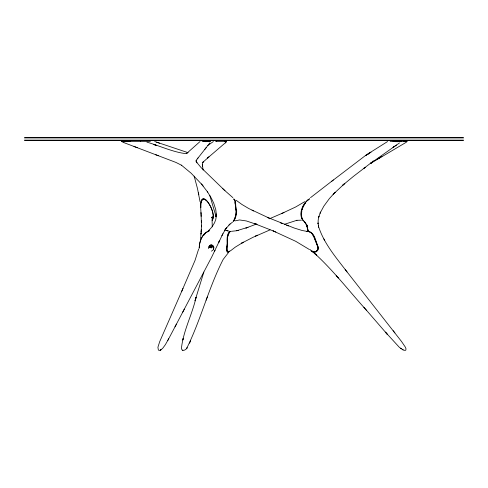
<?xml version="1.0" encoding="UTF-8"?>
<svg xmlns="http://www.w3.org/2000/svg" width="488" height="488" viewBox="0 0 488 488"><rect width="100%" height="100%" fill="white"/><g stroke="black" fill="none" stroke-linecap="round" stroke-linejoin="round"><path stroke-width="0.73" d="M201.391 225.175L201.391 226.786L201.324 220.814M212.085 220.143L212.262 226.829M201.391 226.493L201.196 231.928L201.306 229.756M234.856 202.471C236.381 208.705 237.125 215.342 233.49 221.058M201.056 214.183L201.044 213.591L201.367 222.308M201.269 230.556L200.745 236.405M212.158 217.624L212.189 217.014L212.121 218.221M200.995 234.246L201.129 232.874L201.068 233.49M212.17 217.63L212.225 217.105L212.079 218.215M200.458 238.528L200.659 237.095M210.084 245.671L210.139 245.732A0.714 0.671 -15.2 0 1 209.968 246.409L210.114 247.257L210.444 246.971C209.852 248.38 208.968 247.013 210.066 246.397L209.816 246.806M212.146 217.703L212.292 216.916L212.066 217.843L212.158 217.508M301.822 211.017L301.444 214.653L301.865 217.922M198.671 248.941L195.005 260.482L181.676 291.428M201.062 202.471L201.233 201.91M203.85 272.054L195.011 300.785L196.109 297.229C192.241 314.504 183.183 330.968 181.408 348.609C181.939 351.574 185.654 350.262 186.697 348.365C200.94 319.719 208.516 287.902 223.205 259.366L228.201 252.955M302.127 209.809L302.517 208.602M208.913 247.068L209.132 246.452M229.885 250.905C227.164 254.827 225.938 247.843 227.231 245.726C227.872 241.102 226.249 235.692 229.805 231.934M206.113 300.181L207.351 296.966M213.787 248.788L213.299 249.807M190.607 340.77L189.576 343.223M201.141 238.864L199.555 243.89L199.256 247.941M182.988 288.426L159.686 341.685L157.917 347.224L158.362 350.042L159.326 350.427L160.357 350.17L162.614 348.432L165.316 344.754L168.653 338.879L167.835 340.38M218.923 242.054L219.728 240.309L211.713 257.03L182.555 312.466M302.987 207.4L304.17 205.039M218.685 242.548L222.906 233.715M214.58 251.265L215.037 250.314M221.881 235.698L225.669 228.909L224.547 230.671L226.7 227.463L225.554 229.116L230.068 223.919M176.418 324.13L168.628 338.922M174.991 326.868L184.33 309.111M201.611 238.052C203.191 235.143 205.356 231.763 208.925 231.269M201.446 201.391L201.696 200.922M229.464 251.527C224.596 255.346 227.585 244.177 227.097 242.109C226.896 239.071 227.121 232.178 230.123 231.617M213.171 249.801L213.884 247.642L213.591 245.995M233.959 199.336C236.637 199.555 234.941 208.199 236.692 210.743C236.9 213.646 235.222 219.917 233.514 221.088M211.969 219.856L212.323 219.338M304.884 203.886L305.677 202.758M212.213 220.027C217.483 212.512 199.805 185.166 200.8 207.796M209.864 142.899L204.637 149.615M212.256 220.289C217.739 212.811 199.763 184.574 200.806 207.553M211.475 245.653C212.237 245.244 212.792 246.611 211.591 246.263L211.914 246.141L211.615 245.696L211.621 246.013A0.714 0.671 -14.7 0 0 211.456 246.696L211.664 247.166L211.182 247.459L210.877 247.056C211.011 248.721 212.823 247.648 211.493 246.678L211.664 247.166M203.581 235.539L204.204 234.728M206.43 147.315L196.585 159.808L196.158 161.394L196.28 160.241L196.072 160.973L196.646 162.412L196.957 162.833L196.444 162.01L201.129 167.64L224.925 190.662L222.821 188.74M372.911 161.272L373.32 160.747M197.292 158.874L198.079 157.905M201.983 200.507L202.306 200.135M307.355 200.739L308.636 199.537M209.45 245.915C210.786 244.116 213.994 245.403 213.75 247.623M225.297 142.947L226.109 142.154L207.717 157.929L208.968 156.88M204.869 233.978L205.546 233.319M372.368 161.851L353.465 176.363L342.478 185.416L344.851 183.378L333.121 194.328L335.14 192.248L329.351 198.622L323.825 206.174L320.061 213.183L320.561 212.054L318.658 217.258L318.975 216.178L318.17 220.088L318.085 223.888L318.036 222.943L318.682 227.17L318.359 225.938C323.788 243.408 336.104 257.585 347.023 271.883L401.459 341.393L405.302 347.066L405.985 348.749L405.839 350.091L405.003 350.427L403.161 349.926L399.337 347.31L385.459 332.188M212.805 250.265L211.438 251.161M228.903 225.059L232.514 222.119M207.919 231.3L209.102 230.202L208.309 230.928M209.102 230.202L208.773 230.507L211.926 227.005L214.561 222.766L215.861 219.197L216.379 214.019L216.391 215.251L215.763 209.59L213.732 203.209L211.45 198.36L207.449 191.76M230.33 250.954L235.332 247.105L243.366 242.182L241.67 243.128M207.98 157.715L202.807 162.382L203.514 161.528L202.538 162.986L202.368 165.426L202.313 164.212L203.13 170.08M207.717 157.929L208.73 157.087M331.407 181.512L364.817 156.032L369.855 152.701M187.264 152.915L200.062 141.526M333.377 179.968L310.514 197.664M212.012 245.568C209.938 245.702 210.322 245.287 209.431 247.16M212.39 246.141L211.761 247.3A4.801 0.494 58.2 0 0 212.018 247.648M371.307 162.852L370.465 163.474L406.443 142.154M186.776 153.269L187.538 152.72L185.952 153.629C173.588 152.354 159.594 145.833 146.888 142.13M399.562 142.905L393.011 147.443L396.524 145.034M372.063 162.327L370.782 163.218L394.676 146.296M202.654 199.812L204.808 199.299M207.803 145.442L213.427 141.526M365.927 155.227L368.782 153.811M366.146 155.086L367.379 154.33M304.701 201.684L295.661 206.991L281.728 213.5L283.967 212.512M369.184 153.122L368.269 153.714L387.6 141.52M369.593 152.866L370.581 152.25M210.548 245.488L210.163 245.989L209.803 245.641M209.858 246.556L210.267 246.855A0.714 0.671 -14.6 0 1 210.981 246.989L211.487 246.873M366.811 154.659L371.014 152.244M378.7 158.283L381.915 156.392M378.938 158.142L380.372 157.301M377.364 159.07L376.407 159.643M241.359 243.317L253.101 237.259L270.059 229.879M209.809 247.733L211.145 247.678M257.579 235.185L255.303 236.229L255.639 236.076M281.942 213.402L269.382 218.801M256.712 223.961L245.885 228.061L247.983 227.304L236.613 230.745L238.315 230.373M284.516 224.285L297.009 220.259M233.782 198.793C236.265 201.544 234.655 207.699 236.284 211.517C236.113 214.372 234.728 219.996 233.124 221.326M234.85 220.905L239.584 219.954L246.355 220.954L257.017 224.523L254.571 223.632L273.304 230.976M307.031 231.489L307.531 231.324M306.72 231.525L308.087 231.251M236.613 230.745L231.367 231.324M296.71 220.326L301.419 220.161M208.803 231.306C201.879 233.191 199.372 241.78 199.177 248.197M314.394 251.973C321.616 250.381 315.779 242.255 314.254 238.193M127.441 141.654L123.019 141.685M130.168 141.435L123.665 141.453M124.611 141.685L122.677 141.697M122.104 141.459L121.298 141.459L124.111 141.459M122.537 141.459L123.061 141.459M24.748 137.573L463.252 137.573M24.4 137.921L463.6 137.921M24.4 140.129L463.6 140.129M24.748 140.477L463.252 140.477M121.384 141.38L121.793 141.38M202.093 141.38L209.236 141.38M215.836 141.38L224.809 141.38M225.151 141.38L226.194 141.38M390.156 141.38L405.235 141.38M404.601 141.459L407.187 141.459L403.863 141.435M398.647 141.697L394.792 141.666M399.477 141.441L401.057 141.459L393.011 141.435M206.332 141.679L205.338 141.666M406.144 141.666L406.687 141.679M203.258 141.435L210.468 141.459L209.736 141.435M400.136 141.654L401.002 141.685M225.688 141.666L226.438 141.691M307.763 231.288C315.132 232.032 315.504 241.932 318.408 247.264C319.445 250.997 313.595 254.614 311.381 250.704M306.562 231.3L302.157 230.507L294.136 228.006L267.247 217.288L269.095 218.081L248.819 208.565L241.956 204.484L236.168 200.3M211.999 244.884C209.901 244.36 208.303 246.714 208.657 248.618M309.3 199.019C302.676 202.618 297.351 215.446 303.859 221.259M309.673 198.769C303.06 202.55 297.704 215.537 304.213 221.485M233.941 199.214L234.283 199.36M308.361 231.306C314.839 233.221 315.102 241.81 317.895 247.001C319.207 251.564 312.033 254.315 310.209 249.539M211.139 245.61L210.456 245.33M227.859 230.916L226.713 230.549L228.945 231.135M154.702 141.508L188.106 152.683M227.908 251.948L227.341 251.552L227.103 250.362L227.615 236.973L228.988 233.069L230.214 231.361L230.574 231.648M309.118 231.843L309.764 232.05M182.549 350.25L182.854 350.353M159.552 143.222L156.569 142.154M155.629 154.696L122.714 142.173M158.356 155.727L155.556 154.666L175.93 162.425L181.737 165.353L181.432 165.164L191.192 173.264L201.806 184.421M133.968 146.443L137.268 147.693M286.535 225.2L288.451 225.938M282.235 223.534L280.454 222.821M275.854 232.05L273.024 230.861L295.728 241.316L309.526 249.606M225.676 230.098L226.743 230.556M313.089 251.662L313.534 251.857M252.009 210.212L253.583 210.987M402.49 349.585L403.161 349.926M400.611 348.353L401.35 348.877M205.338 199.537L206.546 200.739M313.796 252.833L316.755 255.322L314.894 253.668C333.829 270.968 349.451 291.488 366.634 310.447M232.88 197.658L224.614 190.381M312.076 250.887L312.619 251.357M303.066 220.265L303.432 220.588M304.341 221.82L306.031 223.907L304.677 221.918L306.946 225.956M363.859 307.245L387.197 334.195L385.441 332.157M203.148 186.026L201.452 183.994L207.705 192.15M393.169 330.705L394.902 332.907M345.168 269.516L347.047 271.92M311.704 233.319L312.21 233.978M302.719 219.856L302.121 218.703M323.861 238.906L324.532 240.169M234.435 199.555L234.826 200.922M312.655 234.728L313.857 237.278M307.727 227.701L306.738 225.267L307.897 231.153L307.806 229.506L307.861 230.696M307.635 228.036L306.738 224.754L307.251 226.932M194.157 176.137L197.494 188.606L200.037 201.648M209.797 195.468L216.141 216.825L215.659 215.159L215.971 216.184M307.056 226.072L307.635 228.536M198.823 194.773L198.421 192.809M307.324 227.298L307.837 230.348M211.133 247.093L211.182 247.459M202.447 166.011L202.398 165.682L202.538 166.725M307.312 226.633L307.544 228.421M210.078 246.891L210.114 247.257M307.672 228.652L307.782 229.921M200.739 208.303L201.038 213.634M200.977 212.439L201.007 213.018M201.08 214.738L201.16 216.416M201.349 221.552L201.367 222.052M404.973 140.513L404.973 141.38M399.025 140.513L399.025 141.38M216.062 140.513L216.062 141.38M208.425 140.513L208.425 141.38M150.334 140.513L150.334 141.38L124.33 141.38L124.33 140.513M140.623 140.513L140.623 141.38M211.249 247.709A4.77 0.366 57.2 0 1 211.011 247.379M307.904 230.251L307.885 231.355L307.904 230.251M183.201 338.495L182.756 340.032L183.214 338.471M187.075 347.883L186.623 348.456L187.075 347.883M365.238 167.292L363.975 168.244L365.219 167.317M160.918 349.865L160.357 350.17L160.918 349.865M226.45 141.459L224.626 141.459L226.45 141.459M156.148 145.296L154.019 144.588L156.148 145.296M338.208 277.898L336.201 275.629L338.239 277.928"/></g></svg>
